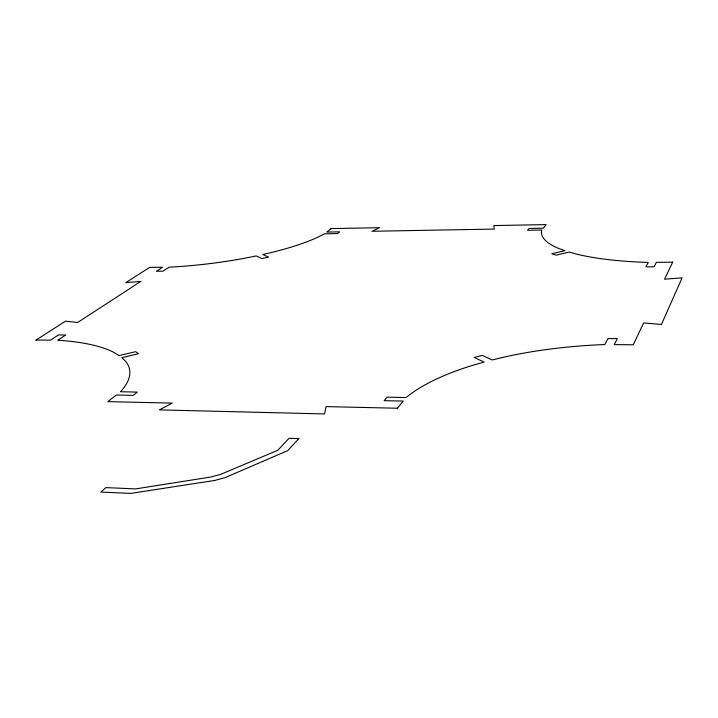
<?xml version="1.0" encoding="UTF-8"?>
<svg xmlns="http://www.w3.org/2000/svg" width="718" height="718" viewBox="0 0 718 718"><rect width="100%" height="100%" fill="white"/><g stroke="black" fill="none" stroke-linecap="round" stroke-linejoin="round"><path stroke-width="1.08" d="M672.703 262.124L664.545 279.212L682.1 277.839L661.44 324.482L643.669 322.921L633.24 344.775L614.249 344.631L617.309 338.654L607.966 338.591L604.816 344.55A218.694 77.697 -2.4 0 0 505.975 356.658L492.234 359.942L482.272 355.374L474.212 357.474L484.111 362.078L471.098 365.812A218.218 77.517 -2.4 0 0 406.056 397.557L387.038 397.171L384.094 400.671L403.211 401.075L397.413 408.246M331.204 228.593L326.726 232.076L339.659 231.842L337.433 233.601L324.455 233.835A133.719 30.102 -7.1 0 1 273.199 252.081L262.761 254.513L268.532 257.152L261.953 258.588L256.227 255.922L245.161 258.157A133.961 30.156 -7.1 0 1 169.089 267.177L163.004 271.171L156.461 271.233L162.591 267.24L149.658 267.374L125.776 282.641L140.773 281.429L77.625 322.499L65.553 321.134L35.9 340.099M331.043 228.593L379.607 227.696L371.924 231.268L494.253 229.087L493.849 225.569L546.174 224.59L543.248 228.207L529.067 228.459L527.533 230.29L541.767 230.038A153.194 36.744 -2.8 0 0 558.335 248.32L564.842 250.69L551.81 253.759L556.109 255.159L569.186 252.072L576.967 254.226A152.907 36.681 -2.8 0 0 648.237 262.429L645.904 266.845L654.089 266.773L656.36 262.339L672.676 262.178M36.008 340.027L50.493 340.144L58.499 334.938L65.733 334.983L57.781 340.197A189.92 55.681 -10.6 0 1 113.857 352.376L119.026 355.581L135.657 351.667L138.466 353.714L121.773 357.663L125.605 361.307A190.315 55.798 -10.6 0 1 120.561 391.759L137.326 392.1L133.189 395.376L116.361 395.017L107.817 401.64L172.239 403.112L159.378 409.888L324.509 413.936L326.098 406.612L397.664 408.246M298.841 438.59L287.738 450.617L225.129 477.605L214.879 480.423L130.676 493.41L100.843 492.063L105.905 487.603L135.585 488.904L210.814 477.021L221.009 474.23L277.794 450.285L289.049 438.294L298.841 438.59"/></g></svg>
